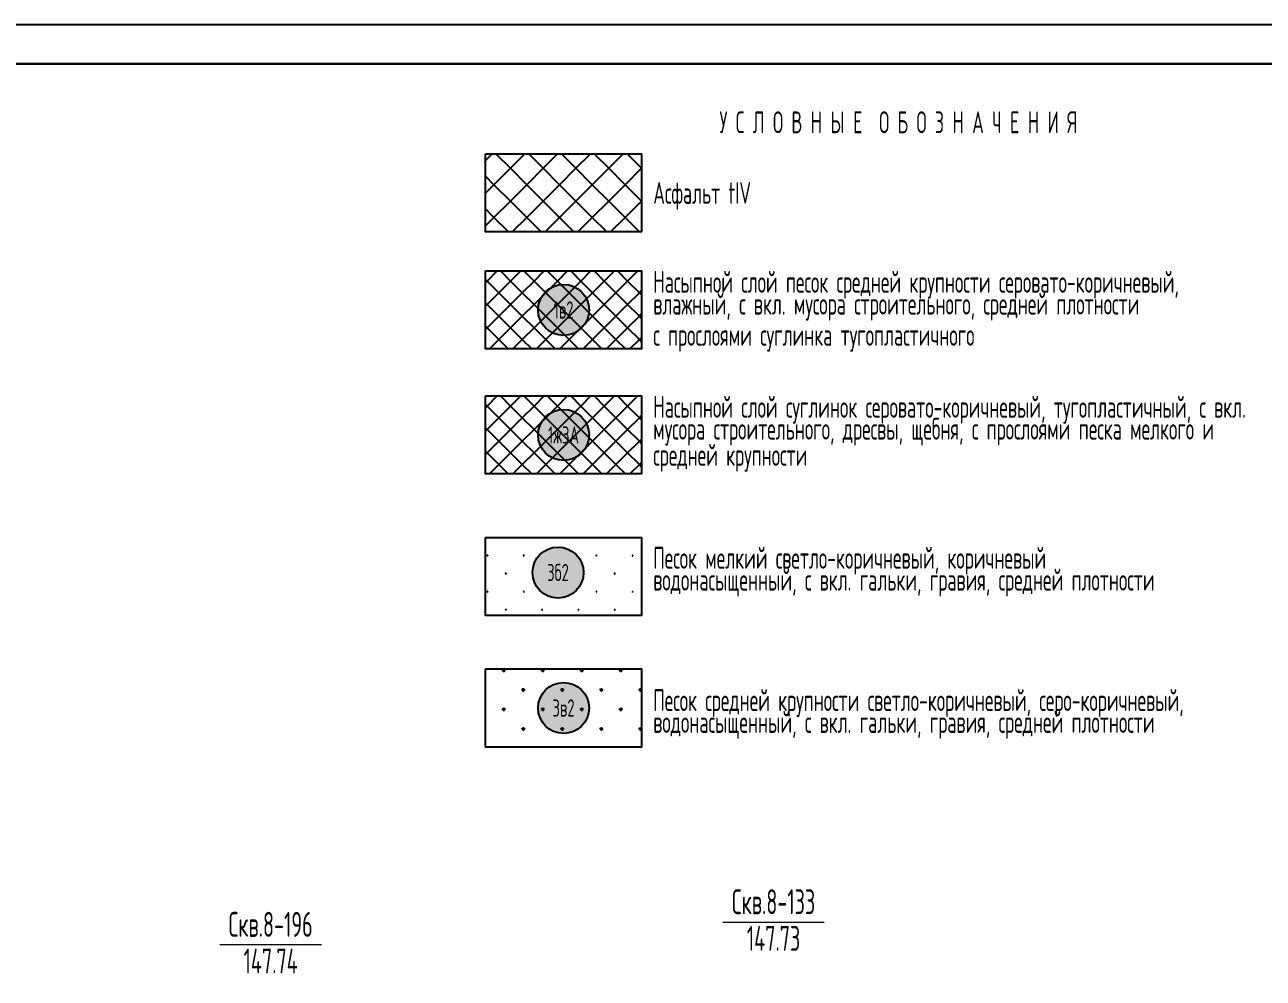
# Model space of a CAD drawing. Header units: metres. Extents: x -34 to 1749, y -3376 to -2956.
# Drawn here: x 1379.6 to 1538.3, y -3078.7 to -2956.5 of the extents above; entities that cross this region are included whole.
import ezdxf
from ezdxf.enums import TextEntityAlignment as Align

# ---------------------------------------------------------------- set-up
doc = ezdxf.new("R2010")
doc.units = ezdxf.units.M
doc.header["$LTSCALE"] = 0.2
doc.layers.add('МГТ_ИГ_Геология', color=252, linetype='Continuous')
doc.layers.add('МГТ_НВК_рабочий', color=171, linetype='Continuous', lineweight=30)
doc.styles.add('Стиль Simplex', font='simplex.shx')

# ---------------------------------------------------------------- blocks, each defined once
blk = doc.blocks.new('круг1_-30_2')
at = {"layer": 'МГТ_ИГ_Геология', "true_color": 0xffffff}
blk.add_hatch(color=7, dxfattribs=at).paths.add_polyline_path([(-0.327, 0, 1), (0.327, 0, 1)])
at = {"color": 7, "lineweight": 25}
blk.add_circle((0, 0), 0.327, dxfattribs=at)
at = {"color": 7, "lineweight": 25, "style": 'Стиль Simplex', "width": 0.590909}
blk.add_text('1в2', height=0.22, dxfattribs=at).set_placement((0, 0), align=Align.MIDDLE_CENTER)
blk = doc.blocks.new('круг1_-26_3_-64_')
at = {"layer": 'МГТ_ИГ_Геология', "true_color": 0xffffff}
blk.add_hatch(color=7, dxfattribs=at).paths.add_polyline_path([(-0.327, 0, 1), (0.327, 0, 1)])
at = {"color": 7, "lineweight": 25}
blk.add_circle((0, 0), 0.327, dxfattribs=at)
at = {"layer": 'МГТ_ИГ_Геология', "style": 'Стиль Simplex', "width": 0.590909}
blk.add_text('1ж3А', height=0.22, dxfattribs=at).set_placement((0, 0), align=Align.MIDDLE_CENTER)
blk = doc.blocks.new('круг3_-30_2')
at = {"true_color": 0xffffff}
blk.add_hatch(color=7, dxfattribs=at).paths.add_polyline_path([(-0.327, 0, 1), (0.327, 0, 1)])
at = {"color": 7, "lineweight": 25}
blk.add_circle((0, 0), 0.327, dxfattribs=at)
at = {"color": 7, "lineweight": 25, "style": 'Стиль Simplex', "width": 0.590909}
blk.add_text('3в2', height=0.22, dxfattribs=at).set_placement((0, 0), align=Align.MIDDLE_CENTER)
blk = doc.blocks.new('круг3_-31_2')
at = {"true_color": 0xffffff}
blk.add_hatch(color=7, dxfattribs=at).paths.add_polyline_path([(-0.327, 0, 1), (0.327, 0, 1)])
at = {"color": 7, "lineweight": 25}
blk.add_circle((0, 0), 0.327, dxfattribs=at)
at = {"color": 18, "lineweight": 25, "true_color": 0x000000, "style": 'Стиль Simplex', "width": 0.590909}
blk.add_text('3б2', height=0.22, dxfattribs=at).set_placement((0, 0), align=Align.MIDDLE_CENTER)

msp = doc.modelspace()

# ---------------------------------------------------------------- hatches: boundary and pattern name
at = {"layer": 'МГТ_ИГ_Геология'}
h = msp.add_hatch(dxfattribs=at)
h.set_pattern_fill('GR02', color=256, scale=10, style=0, pattern_type=2)
h.set_pattern_definition([(225, (-737.964, -4453.273), (3e-16, -4.2), [2.9698, -2.969897]), (315, (-740.064, -4451.173), (4.2, 0), [2.9698, -2.969897]), (45, (-742.164, -4453.273), (0, 4.2), [2.9698, -2.969897]), (135, (-740.064, -4455.373), (-4.2, 3e-16), [2.9698, -2.969897])])
h.paths.add_polyline_path([(1438.65, -2973.023), (1458.65, -2973.023), (1458.65, -2983.023), (1438.65, -2983.023)])
h = msp.add_hatch(dxfattribs=at)
h.set_pattern_fill('GR24', color=256, scale=10, style=0, pattern_type=2)
h.set_pattern_definition([(225, (-736.134, -4453.323), (3e-16, -3), [2.1213, -2.1213407]), (315, (-737.634, -4451.823), (3, 0), [2.1213, -2.1213407]), (45, (-739.134, -4453.323), (0, 3), [2.1213, -2.1213407]), (135, (-737.634, -4454.823), (-3, 3e-16), [2.1213, -2.1213407])])
h.paths.add_polyline_path([(1438.65, -2988.023), (1458.65, -2988.023), (1458.65, -2998.023), (1438.65, -2998.023)])
h = msp.add_hatch(dxfattribs=at)
h.set_pattern_fill('GR24', color=256, scale=10, style=0, pattern_type=2)
h.set_pattern_definition([(225, (-736.134, -4439.3494), (3e-16, -3), [2.1213, -2.1213407]), (315, (-737.634, -4437.8494), (3, 0), [2.1213, -2.1213407]), (45, (-739.134, -4439.3494), (0, 3), [2.1213, -2.1213407]), (135, (-737.634, -4440.8494), (-3, 3e-16), [2.1213, -2.1213407])])
h.paths.add_polyline_path([(1438.65, -3004.049), (1458.65, -3004.049), (1458.65, -3014.049), (1438.65, -3014.049)])
h = msp.add_hatch(dxfattribs=at)
h.set_pattern_fill('GR29', color=256, scale=10, style=0, pattern_type=2)
h.set_pattern_definition([(197.87055, (-266.24849, -3191.67024), (-13.93858614, -4.643934418), [0.05431, -151.279249]), (197.87055, (-268.54849, -3193.97024), (-13.93858614, -4.643934418), [0.05431, -151.279249]), (270, (-268.6, -3193.987), (4.646195, 3e-16), [0.054306, -4.589628]), (270, (-266.3, -3191.687), (4.646195, 3e-16), [0.054306, -4.589628]), (342.12945, (-266.29949, -3191.74124), (130.093470641, -41.795409755), [0.05431, -151.279249]), (342.12945, (-268.59949, -3194.04124), (130.093470641, -41.795409755), [0.05431, -151.279249]), (53.95936, (-266.2485, -3191.75824), (23.2309769, 32.50754092), [0.05431, -63.120667]), (53.95936, (-268.5485, -3194.05824), (23.2309769, 32.50754092), [0.05431, -63.120667]), (126.04064, (-268.5163, -3194.01424), (-13.93858614, 18.57573767), [0.054306, -63.120671]), (126.04064, (-266.2163, -3191.71424), (-13.93858614, 18.57573767), [0.054306, -63.120671])])
h.paths.add_polyline_path([(1458.65, -3022.198), (1438.65, -3022.198), (1438.65, -3032.198), (1458.65, -3032.198)])
h.paths.add_polyline_path([(1444.67, -3026.681, -1), (1451.216, -3026.681, -1)], flags=16)
h = msp.add_hatch(dxfattribs=at)
h.set_pattern_fill('GR28', color=256, scale=10, style=0, pattern_type=2)
h.set_pattern_definition([(90, (-739.134, -4459.266), (-2.5, 2.5), [0.11, -4.89]), (45, (-739.134, -4459.156), (-2.5, 2.5), [0.113137, -3.422397]), (0, (-739.054, -4459.076), (2.5, 2.5), [0.11, -4.89]), (315, (-738.944, -4459.076), (2.5, 2.5), [0.113137, -3.422397]), (90, (-738.864, -4459.266), (-2.5, 2.5), [0.11, -4.89]), (45, (-738.944, -4459.346), (-2.5, 2.5), [0.113137, -3.422397]), (0, (-739.054, -4459.346), (2.5, 2.5), [0.11, -4.89]), (315, (-739.134, -4459.266), (2.5, 2.5), [0.113137, -3.422397])])
h.paths.add_polyline_path([(1438.65, -3039.046), (1458.65, -3039.046), (1458.65, -3049.046), (1438.65, -3049.046)])

# ---------------------------------------------------------------- linework, layer by layer
at = {"layer": 'МГТ_ИГ_Геология', "linetype": 'Continuous', "lineweight": 0}
for p, q in [((1469.064, -3071.48), (1482.064, -3071.48)), ((1404.62, -3074.379), (1417.62, -3074.379))]:
    msp.add_line(p, q, dxfattribs=at)
at = {"layer": 'МГТ_ИГ_Геология', "color": 7, "linetype": 'Continuous', "lineweight": 25}
for points in [[(1438.65, -2973.023), (1458.65, -2973.023), (1458.65, -2983.023), (1438.65, -2983.023), (1438.65, -2973.023), (1438.65, -2973.023)], [(1438.65, -2988.023), (1458.65, -2988.023), (1458.65, -2998.023), (1438.65, -2998.023), (1438.65, -2988.023), (1438.65, -2988.023)], [(1438.65, -3004.049), (1458.65, -3004.049), (1458.65, -3014.049), (1438.65, -3014.049), (1438.65, -3004.049), (1438.65, -3004.049)], [(1438.65, -3022.198), (1458.65, -3022.198), (1458.65, -3032.198), (1438.65, -3032.198), (1438.65, -3022.198), (1438.65, -3022.198)], [(1438.65, -3039.046), (1458.65, -3039.046), (1458.65, -3049.046), (1438.65, -3049.046), (1438.65, -3039.046), (1438.65, -3039.046)]]:
    msp.add_lwpolyline(points, close=True, dxfattribs=at)
at = {"layer": 'МГТ_НВК_рабочий', "color": 0, "lineweight": -2}
msp.add_lwpolyline([(-34.345, -3376.467), (1748.655, -3376.467), (1748.655, -2956.467), (-34.345, -2956.467)], close=True, dxfattribs=at)
at = {"layer": 'МГТ_НВК_рабочий', "color": 0}
msp.add_lwpolyline([(1743.655, -2961.467), (-14.345, -2961.467), (-14.345, -3366.467), (1743.655, -3366.467)], close=True, dxfattribs=at)

# ---------------------------------------------------------------- block references
at = {"layer": 'МГТ_ИГ_Геология', "xscale": 10, "yscale": 10, "zscale": 10}
for name, p in [('круг1_-30_2', (1448.65, -2993.023)), ('круг1_-26_3_-64_', (1448.65, -3009.049)), ('круг3_-31_2', (1447.943, -3026.681)), ('круг3_-30_2', (1448.65, -3044.046))]:
    msp.add_blockref(name, p, dxfattribs=at)

# ---------------------------------------------------------------- texts
at = {"layer": 'МГТ_ИГ_Геология', "color": 7, "lineweight": 25, "style": 'Стиль Simplex', "width": 0.571429}
msp.add_text('У С Л О В Н Ы Е  О Б О З Н А Ч Е Н И Я', height=2.8, dxfattribs=at).set_placement((1491.576, -2970.367), align=Align.CENTER)
msp.add_text('Асфальт tIV', height=2.8, dxfattribs=at).set_placement((1460.145, -2978.023), align=Align.MIDDLE_LEFT)
for s, p in [('Насыпной слой песок средней крупности серовато-коричневый,', (1460.145, -2988.023)), ('влажный, с вкл. мусора строительного, средней плотности', (1460.145, -2990.823)), ('с прослоями суглинка тугопластичного', (1460.145, -2994.818)), ('Насыпной слой суглинок серовато-коричневый, тугопластичный, с вкл.', (1460.145, -3004.049)), ('мусора строительного, дресвы, щебня, с прослоями песка мелкого и ', (1460.145, -3006.849)), ('средней крупности', (1460.145, -3010.203)), ('Песок мелкий светло-коричневый, коричневый', (1460.145, -3023.401)), ('водонасыщенный, с вкл. гальки, гравия, средней плотности', (1460.145, -3026.201)), ('Песок средней крупности светло-коричневый, серо-коричневый,', (1460.145, -3041.639)), ('водонасыщенный, с вкл. гальки, гравия, средней плотности', (1460.145, -3044.439))]:
    msp.add_text(s, height=2.8, dxfattribs=at).set_placement(p, align=Align.TOP_LEFT)
at = {"layer": 'МГТ_ИГ_Геология', "lineweight": 25, "style": 'Стиль Simplex', "width": 0.5625}
for s, p in [('Скв.8-133', (1475.564, -3070.48)), ('Скв.8-196', (1411.12, -3073.379))]:
    msp.add_text(s, height=3.2, dxfattribs=at).set_placement(p, align=Align.CENTER)
for s, p in [('147.73', (1475.564, -3071.98)), ('147.74', (1411.12, -3074.879))]:
    msp.add_text(s, height=3.2, dxfattribs=at).set_placement(p, align=Align.TOP_CENTER)

doc.saveas('drawing.dxf')
